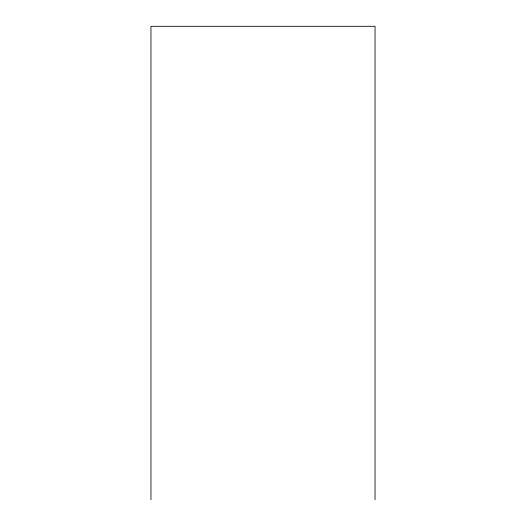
<?xml version="1.0" encoding="UTF-8"?>
<svg xmlns="http://www.w3.org/2000/svg" width="526" height="526" viewBox="0 0 526 526"><rect width="100%" height="100%" fill="white"/><g stroke="black" fill="none" stroke-linecap="round" stroke-linejoin="round"><path stroke-width="0.79" d="M375.038 499.7L375.038 26.3L150.962 26.3L150.962 499.7"/></g></svg>
